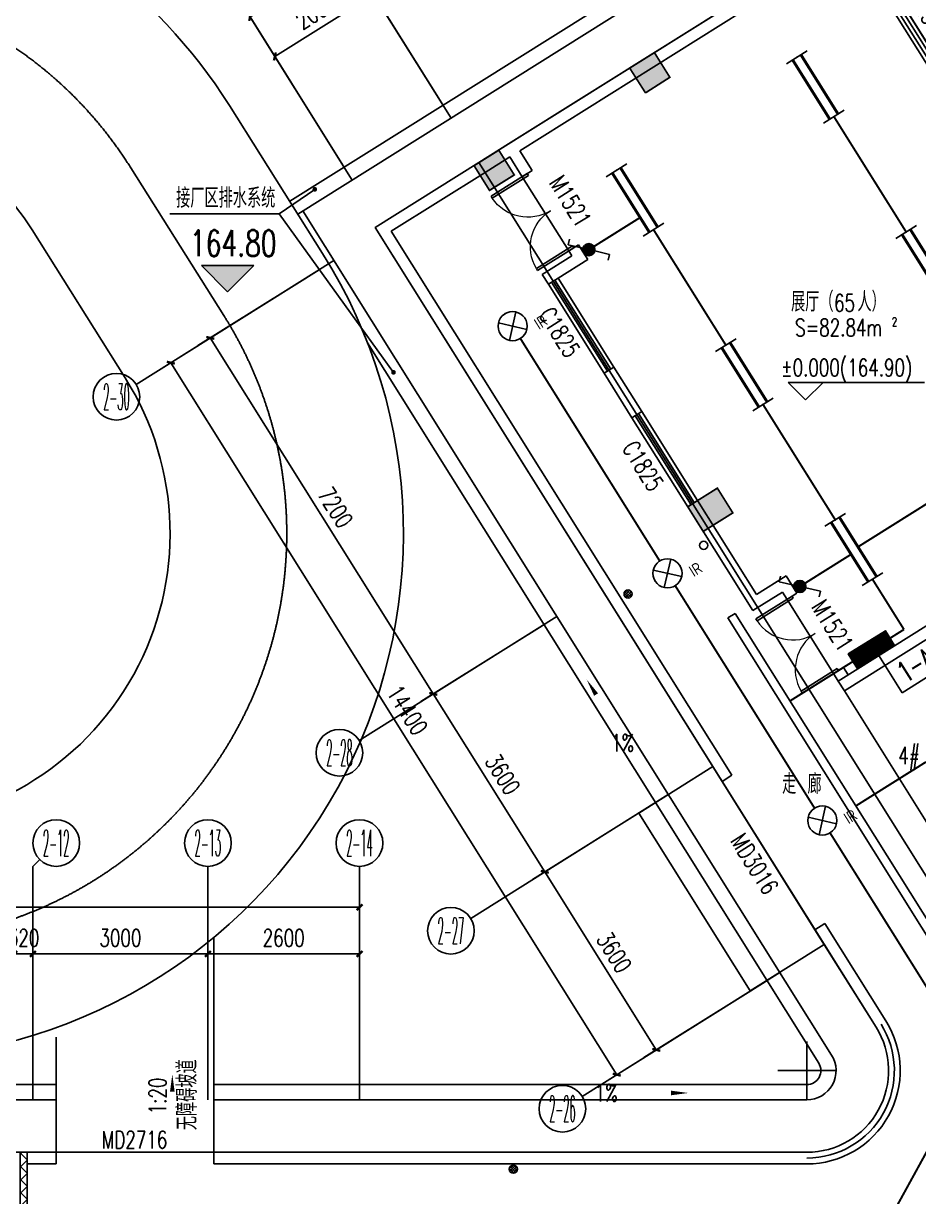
# Model space of a CAD drawing. Extents: x -9422388 to 15610651, y -1992469 to 953794.
# Drawn here: x -2934157 to -2918807, y -201137 to -181033 of the extents above; entities that cross this region are included whole.
import ezdxf
from ezdxf.enums import TextEntityAlignment as Align

# ---------------------------------------------------------------- set-up
doc = ezdxf.new("R2010")
doc.units = 0
doc.header["$LTSCALE"] = 1000
doc.linetypes.add('DASH', pattern=[0.35, 0.25, -0.1])
for name, color, linetype in [('AXIS_TEXT', 7, 'Continuous'), ('C-KZ', 2, 'Continuous'), ('C-Z-HATCH', 253, 'Continuous'), ('CABLETRAY', 4, 'Continuous'), ('EQUIP-照明', 3, 'Continuous'), ('EQUIP-箱柜', 3, 'Continuous'), ('TEL_LEAD', 3, 'Continuous'), ('WINDOW_TEXT', 7, 'Continuous'), ('WIRE-照明', 1, 'Continuous'), ('道路', 4, 'Continuous')]:
    doc.layers.add(name, color=color, linetype=linetype)
doc.styles.add('_TCH_AXIS', font='COMPLEX', dxfattribs={"bigfont": 'GBCBIG'})
doc.styles.add('_TCH_DIM', font='SIMPLEX', dxfattribs={"bigfont": 'GBCBIG'})
doc.styles.add('_TCH_DIM_T3', font='SIMPLEX', dxfattribs={"width": 0.705882, "bigfont": 'GBCBIG'})
doc.styles.add('_TCH_WINDOW', font='SIMPLEX', dxfattribs={"height": 3.5, "bigfont": 'GBCBIG'})
doc.styles.add('_TEL_ATTDEF', font='GBENOR', dxfattribs={"width": 0.8, "height": 3, "bigfont": 'GBCBIG'})
doc.styles.add('_TEL_DIM', font='SIMPLEX', dxfattribs={"width": 0.8, "height": 3.5, "bigfont": 'HZTXT'})
doc.styles.add('COMPLEX', font='COMPLEX')
doc.styles.get("Standard").update_dxf_attribs({"font": 'gbenor.shx', "bigfont": 'gbcbig.shx'})
doc.dimstyles.new('_TCH_ARCH&&100', dxfattribs={"dimtxt": 297.5, "dimasz": 100, "dimexe": 250, "dimexo": 300, "dimgap": 126.25, "dimtad": 1, "dimdec": 0, "dimzin": 0, "dimdsep": 46, "dimtxsty": '_TCH_DIM_T3', "dimblk": 'ARCHTICK', "dimcen": 0.09, "dimclrt": 7, "dimazin": 2, "dimtfac": 1, "dimtdec": 0, "dimtix": 1, "dimtmove": 2, "dimatfit": 3, "dimfxl": 0, "dimtolj": 1, "dimtzin": 0, "dimarcsym": 0})

# ---------------------------------------------------------------- blocks, each defined once
blk = doc.blocks.new('A$C75680FEE')
at = {"layer": '道路', "color": 0, "linetype": 'Continuous'}
blk.add_line((120.239, 32.047), (118.365, 34.384), dxfattribs=at)
at = {"layer": '道路', "color": 0, "linetype": 'DASH', "ltscale": 5}
blk.add_line((118.679, 30.796), (116.805, 33.132), dxfattribs=at)
at = {"layer": '道路', "color": 0, "linetype": 'Continuous', "flags": 128}
blk.add_lwpolyline([(117.119, 29.544), (115.245, 31.881, 0.397913), (108.439, 32.821), (94.752, 23.046, 0.774175), (96.141, 19.432), (113.787, 21.447, 0.590353), (117.119, 29.544)], format="xyb", dxfattribs=at)
at = {"layer": '道路', "color": 0, "linetype": 'Continuous'}
for centre, start, end in [((111.345, 28.752), 38.74, 125.533), ((113.22, 26.415), 276.5175, 38.74)]:
    blk.add_arc(centre, 9, start, end, dxfattribs=at)
at = {"layer": '道路', "color": 0, "linetype": 'DASH', "ltscale": 5}
for centre, start, end in [((111.345, 28.752), 38.74, 125.533), ((113.22, 26.415), 276.5175, 38.74)]:
    blk.add_arc(centre, 7, start, end, dxfattribs=at)
blk = doc.blocks.new('宿舍楼柱网1')
at = {"layer": 'C-Z-HATCH'}
h = blk.add_hatch(color=0, dxfattribs=at)
h.dxf.hatch_style = 1
edge = h.paths.add_edge_path()
edge.add_line((642259, 165280), (642680, 165549))
edge.add_line((642680, 165549), (642415, 165973))
edge.add_line((642415, 165973), (641991, 165708))
edge.add_line((641991, 165708), (642262, 165283))
h = blk.add_hatch(color=0, dxfattribs=at)
h.dxf.hatch_style = 1
h.paths.add_polyline_path([(642259, 165280), (642683, 165545), (642418, 165969), (641994, 165704)])
h = blk.add_hatch(color=0, dxfattribs=at)
h.dxf.hatch_style = 1
h.paths.add_polyline_path([(639588, 163611), (640012, 163876), (639747, 164300), (639323, 164035)])
h = blk.add_hatch(color=0, dxfattribs=at)
h.dxf.hatch_style = 1
h.paths.add_polyline_path([(643252, 157766), (643760, 158084), (643495, 158508), (642987, 158190)])
at = {"layer": 'C-KZ', "color": 0, "const_width": 30}
for points in [[(642259, 165280), (642680, 165549), (642415, 165973), (641991, 165708), (642262, 165283)], [(639588, 163611), (640012, 163876), (639747, 164300), (639323, 164035), (639588, 163611)], [(643252, 157766), (643760, 158084), (643495, 158508), (642987, 158190), (643252, 157766)]]:
    blk.add_lwpolyline(points, dxfattribs=at)
blk = doc.blocks.new('$TCHSYS$WIN2D')
at = {"color": 0}
for p, q in [((-0.5, 0.5), (0.5, 0.5)), ((-0.5, 0.5), (-0.5, -0.5)), ((0.5, 0.5), (0.5, -0.5)), ((0.5, 0.1667), (-0.5, 0.1667)), ((0.5, -0.1667), (-0.5, -0.1667)), ((-0.5, -0.5), (0.5, -0.5))]:
    blk.add_line(p, q, dxfattribs=at)
blk = doc.blocks.new('_ArchTick')
at = {"color": 0, "linetype": 'ByBlock', "const_width": 0.4}
blk.add_lwpolyline([(-0.5, -0.5), (0.5, 0.5)], dxfattribs=at)
blk = doc.blocks.new('*D2797')
at = {"color": 0, "lineweight": -2, "transparency": 16777216}
for p, q in [((1362230, -187593), (1362230, -184343)), ((1418550, -187593), (1418550, -184343)), ((1362230, -184593), (1418550, -184593))]:
    blk.add_line(p, q, dxfattribs=at)
at = {"layer": 'Defpoints', "color": 0, "transparency": 16777216}
for p in [(1418550, -184593), (1362230, -187893), (1418550, -187893)]:
    blk.add_point(p, dxfattribs=at)
at = {"color": 0, "lineweight": -2, "transparency": 16777216, "xscale": 100, "yscale": 100, "zscale": 100, "rotation": 180}
blk.add_blockref('_ArchTick', (1362230, -184593), dxfattribs=at)
at = {"color": 0, "lineweight": -2, "transparency": 16777216, "xscale": 100, "yscale": 100, "zscale": 100}
blk.add_blockref('_ArchTick', (1418550, -184593), dxfattribs=at)
at = {"color": 7, "transparency": 16777216, "insert": (1390390, -184318), "char_height": 297.5, "attachment_point": 5, "style": '_TCH_DIM_T3'}
blk.add_mtext('\\A1;56320', dxfattribs=at)
blk = doc.blocks.new('*D2808')
at = {"color": 0, "lineweight": -2, "transparency": 16777216}
for p, q in [((1412630, -187593), (1412630, -185143)), ((1412950, -187593), (1412950, -185143)), ((1412630, -185393), (1412530, -185393)), ((1412630, -185393), (1412950, -185393)), ((1412950, -185393), (1413050, -185393))]:
    blk.add_line(p, q, dxfattribs=at)
at = {"layer": 'Defpoints', "color": 0, "transparency": 16777216}
for p in [(1412950, -185393), (1412630, -187893), (1412950, -187893)]:
    blk.add_point(p, dxfattribs=at)
at = {"color": 0, "lineweight": -2, "transparency": 16777216, "xscale": 100, "yscale": 100, "zscale": 100}
blk.add_blockref('_ArchTick', (1412630, -185393), dxfattribs=at)
at = {"color": 0, "lineweight": -2, "transparency": 16777216, "xscale": 100, "yscale": 100, "zscale": 100, "rotation": 180}
blk.add_blockref('_ArchTick', (1412950, -185393), dxfattribs=at)
at = {"color": 7, "transparency": 16777216, "insert": (1412790, -185118), "char_height": 297.5, "attachment_point": 5, "style": '_TCH_DIM_T3'}
blk.add_mtext('\\A1;320', dxfattribs=at)
blk = doc.blocks.new('*D2809')
at = {"color": 0, "lineweight": -2, "transparency": 16777216}
for p, q in [((1412950, -187593), (1412950, -185143)), ((1415950, -187593), (1415950, -185143)), ((1412950, -185393), (1415950, -185393))]:
    blk.add_line(p, q, dxfattribs=at)
at = {"layer": 'Defpoints', "color": 0, "transparency": 16777216}
for p in [(1415950, -185393), (1412950, -187893), (1415950, -187893)]:
    blk.add_point(p, dxfattribs=at)
at = {"color": 0, "lineweight": -2, "transparency": 16777216, "xscale": 100, "yscale": 100, "zscale": 100, "rotation": 180}
blk.add_blockref('_ArchTick', (1412950, -185393), dxfattribs=at)
at = {"color": 0, "lineweight": -2, "transparency": 16777216, "xscale": 100, "yscale": 100, "zscale": 100}
blk.add_blockref('_ArchTick', (1415950, -185393), dxfattribs=at)
at = {"color": 7, "transparency": 16777216, "insert": (1414450, -185118), "char_height": 297.5, "attachment_point": 5, "style": '_TCH_DIM_T3'}
blk.add_mtext('\\A1;3000', dxfattribs=at)
blk = doc.blocks.new('*D2810')
at = {"color": 0, "lineweight": -2, "transparency": 16777216}
for p, q in [((1415950, -187593), (1415950, -185143)), ((1418550, -187593), (1418550, -185143)), ((1415950, -185393), (1418550, -185393))]:
    blk.add_line(p, q, dxfattribs=at)
at = {"layer": 'Defpoints', "color": 0, "transparency": 16777216}
for p in [(1418550, -185393), (1415950, -187893), (1418550, -187893)]:
    blk.add_point(p, dxfattribs=at)
at = {"color": 0, "lineweight": -2, "transparency": 16777216, "xscale": 100, "yscale": 100, "zscale": 100, "rotation": 180}
blk.add_blockref('_ArchTick', (1415950, -185393), dxfattribs=at)
at = {"color": 0, "lineweight": -2, "transparency": 16777216, "xscale": 100, "yscale": 100, "zscale": 100}
blk.add_blockref('_ArchTick', (1418550, -185393), dxfattribs=at)
at = {"color": 7, "transparency": 16777216, "insert": (1417250, -185118), "char_height": 297.5, "attachment_point": 5, "style": '_TCH_DIM_T3'}
blk.add_mtext('\\A1;2600', dxfattribs=at)
blk = doc.blocks.new('*D2811')
at = {"color": 0, "lineweight": -2, "transparency": 16777216}
for p, q in [((1426317, -166831), (1424591, -164077)), ((1416674, -169334), (1424723, -164289)), ((1418267, -171876), (1416541, -169122))]:
    blk.add_line(p, q, dxfattribs=at)
at = {"layer": 'Defpoints', "color": 0, "transparency": 16777216}
for p in [(1424723, -164289), (1426476, -167085), (1418426, -172130)]:
    blk.add_point(p, dxfattribs=at)
at = {"color": 0, "lineweight": -2, "transparency": 16777216, "xscale": 100, "yscale": 100, "zscale": 100}
for p, rotation in [((1424723, -164289), 32.07829767622253), ((1416674, -169334), 212.0782976762225)]:
    blk.add_blockref('_ArchTick', p, dxfattribs=dict(at, rotation=rotation))
at = {"color": 7, "transparency": 16777216, "insert": (1420553, -166578), "char_height": 297.5, "attachment_point": 5, "rotation": 32.0783, "style": '_TCH_DIM_T3'}
blk.add_mtext('\\A1;9500', dxfattribs=at)
blk = doc.blocks.new('*D2812')
at = {"color": 0, "lineweight": -2, "transparency": 16777216}
for p, q in [((1419962, -170814), (1418661, -168738)), ((1417099, -170012), (1418793, -168950)), ((1418267, -171876), (1416966, -169800))]:
    blk.add_line(p, q, dxfattribs=at)
at = {"layer": 'Defpoints', "color": 0, "transparency": 16777216}
for p in [(1418793, -168950), (1420121, -171068), (1418426, -172130)]:
    blk.add_point(p, dxfattribs=at)
at = {"color": 0, "lineweight": -2, "transparency": 16777216, "xscale": 100, "yscale": 100, "zscale": 100}
for p, rotation in [((1418793, -168950), 32.07829767622228), ((1417099, -170012), 212.0782976762223)]:
    blk.add_blockref('_ArchTick', p, dxfattribs=dict(at, rotation=rotation))
at = {"color": 7, "transparency": 16777216, "insert": (1417800, -169248), "char_height": 297.5, "attachment_point": 5, "rotation": 32.0783, "style": '_TCH_DIM_T3'}
blk.add_mtext('\\A1;2000', dxfattribs=at)
blk = doc.blocks.new('*D2813')
at = {"color": 0, "lineweight": -2, "transparency": 16777216}
for p, q in [((1422758, -169061), (1421457, -166985)), ((1418793, -168950), (1421590, -167197)), ((1419962, -170814), (1418661, -168738))]:
    blk.add_line(p, q, dxfattribs=at)
at = {"layer": 'Defpoints', "color": 0, "transparency": 16777216}
for p in [(1421590, -167197), (1422917, -169315), (1420121, -171068)]:
    blk.add_point(p, dxfattribs=at)
at = {"color": 0, "lineweight": -2, "transparency": 16777216, "xscale": 100, "yscale": 100, "zscale": 100}
for p, rotation in [((1421590, -167197), 32.07829767622404), ((1418793, -168950), 212.078297676224)]:
    blk.add_blockref('_ArchTick', p, dxfattribs=dict(at, rotation=rotation))
at = {"color": 7, "transparency": 16777216, "insert": (1420045, -167840), "char_height": 297.5, "attachment_point": 5, "rotation": 32.0783, "style": '_TCH_DIM_T3'}
blk.add_mtext('\\A1;3300', dxfattribs=at)
blk = doc.blocks.new('_AXISO')
at = {"color": 0}
blk.add_circle((0, 0), 0.5, dxfattribs=at)
at = {"layer": 'AXIS_TEXT', "color": 0, "style": 'COMPLEX', "width": 1.041667}
blk.add_attdef('A', text='', height=0.56, dxfattribs=at).set_placement((-0.25, -0.28), (0.25, -0.28), align=Align.FIT)
blk = doc.blocks.new('*D2830')
at = {"color": 0, "lineweight": -2, "transparency": 16777216}
for p, q in [((1428109, -167242), (1430185, -165941)), ((1429973, -166073), (1433796, -172174)), ((1431932, -173343), (1434008, -172041))]:
    blk.add_line(p, q, dxfattribs=at)
at = {"layer": 'Defpoints', "color": 0, "transparency": 16777216}
for p in [(1427854, -167401), (1433796, -172174), (1431678, -173502)]:
    blk.add_point(p, dxfattribs=at)
at = {"color": 0, "lineweight": -2, "transparency": 16777216, "xscale": 100, "yscale": 100, "zscale": 100}
for p, rotation in [((1429973, -166073), 122.0782976762224), ((1433796, -172174), 302.0782976762225)]:
    blk.add_blockref('_ArchTick', p, dxfattribs=dict(at, rotation=rotation))
at = {"color": 7, "transparency": 16777216, "insert": (1432118, -168978), "char_height": 297.5, "attachment_point": 5, "rotation": 302.0783, "style": '_TCH_DIM_T3'}
blk.add_mtext('\\A1;7200', dxfattribs=at)
blk = doc.blocks.new('*D2831')
at = {"color": 0, "lineweight": -2, "transparency": 16777216}
for p, q in [((1417856, -173668), (1415102, -175394)), ((1415314, -175261), (1422962, -187463)), ((1425504, -185870), (1422750, -187596))]:
    blk.add_line(p, q, dxfattribs=at)
at = {"layer": 'Defpoints', "color": 0, "transparency": 16777216}
for p in [(1418110, -173509), (1425758, -185710), (1422962, -187463)]:
    blk.add_point(p, dxfattribs=at)
at = {"color": 0, "lineweight": -2, "transparency": 16777216, "xscale": 100, "yscale": 100, "zscale": 100}
for p, rotation in [((1415314, -175261), 122.0782976762229), ((1422962, -187463), 302.0782976762229)]:
    blk.add_blockref('_ArchTick', p, dxfattribs=dict(at, rotation=rotation))
at = {"color": 7, "transparency": 16777216, "insert": (1419371, -181216), "char_height": 297.5, "attachment_point": 5, "rotation": 302.0783, "style": '_TCH_DIM_T3'}
blk.add_mtext('\\A1;14400', dxfattribs=at)
blk = doc.blocks.new('*D2832')
at = {"color": 0, "lineweight": -2, "transparency": 16777216}
for p, q in [((1423592, -182819), (1421516, -184120)), ((1421728, -183987), (1423640, -187038)), ((1425504, -185870), (1423428, -187171))]:
    blk.add_line(p, q, dxfattribs=at)
at = {"layer": 'Defpoints', "color": 0, "transparency": 16777216}
for p in [(1423846, -182660), (1425758, -185710), (1423640, -187038)]:
    blk.add_point(p, dxfattribs=at)
at = {"color": 0, "lineweight": -2, "transparency": 16777216, "xscale": 100, "yscale": 100, "zscale": 100}
for p, rotation in [((1421728, -183987), 122.0782976762242), ((1423640, -187038), 302.0782976762242)]:
    blk.add_blockref('_ArchTick', p, dxfattribs=dict(at, rotation=rotation))
at = {"color": 7, "transparency": 16777216, "insert": (1422917, -185367), "char_height": 297.5, "attachment_point": 5, "rotation": 302.0783, "style": '_TCH_DIM_T3'}
blk.add_mtext('\\A1;3600', dxfattribs=at)
blk = doc.blocks.new('*D2833')
at = {"color": 0, "lineweight": -2, "transparency": 16777216}
for p, q in [((1421680, -179769), (1419604, -181070)), ((1419816, -180937), (1421728, -183987)), ((1423592, -182819), (1421516, -184120))]:
    blk.add_line(p, q, dxfattribs=at)
at = {"layer": 'Defpoints', "color": 0, "transparency": 16777216}
for p in [(1421934, -179609), (1423846, -182660), (1421728, -183987)]:
    blk.add_point(p, dxfattribs=at)
at = {"color": 0, "lineweight": -2, "transparency": 16777216, "xscale": 100, "yscale": 100, "zscale": 100}
for p, rotation in [((1419816, -180937), 122.0782976762244), ((1421728, -183987), 302.0782976762244)]:
    blk.add_blockref('_ArchTick', p, dxfattribs=dict(at, rotation=rotation))
at = {"color": 7, "transparency": 16777216, "insert": (1421005, -182316), "char_height": 297.5, "attachment_point": 5, "rotation": 302.0783, "style": '_TCH_DIM_T3'}
blk.add_mtext('\\A1;3600', dxfattribs=at)
blk = doc.blocks.new('*D2834')
at = {"color": 0, "lineweight": -2, "transparency": 16777216}
for p, q in [((1417856, -173668), (1415780, -174969)), ((1415992, -174836), (1419816, -180937)), ((1421680, -179769), (1419604, -181070))]:
    blk.add_line(p, q, dxfattribs=at)
at = {"layer": 'Defpoints', "color": 0, "transparency": 16777216}
for p in [(1418110, -173509), (1421934, -179609), (1419816, -180937)]:
    blk.add_point(p, dxfattribs=at)
at = {"color": 0, "lineweight": -2, "transparency": 16777216, "xscale": 100, "yscale": 100, "zscale": 100}
for p, rotation in [((1415992, -174836), 122.0782976762235), ((1419816, -180937), 302.0782976762235)]:
    blk.add_blockref('_ArchTick', p, dxfattribs=dict(at, rotation=rotation))
at = {"color": 7, "transparency": 16777216, "insert": (1418137, -177741), "char_height": 297.5, "attachment_point": 5, "rotation": 302.0783, "style": '_TCH_DIM_T3'}
blk.add_mtext('\\A1;7200', dxfattribs=at)
blk = doc.blocks.new('$DorLib2D$00000002')
at = {"color": 0}
for p, q in [((-0.5, 0), (-0.5, 0.4875)), ((-0.475, 0.4875), (-0.5, 0.4875)), ((-0.475, 0), (-0.475, 0.4875)), ((0.475, 0), (0.475, 0.4875)), ((0.475, 0.4875), (0.5, 0.4875)), ((0.5, 0), (0.5, 0.4875)), ((-0.5, 0), (-0.475, 0)), ((0.5, 0), (0.475, 0))]:
    blk.add_line(p, q, dxfattribs=at)
at = {"color": 0, "lineweight": 13}
for centre, start, end in [((-0.4875, 0), 0, 88.53072), ((0.4875, 0), 91.46928, 180)]:
    blk.add_arc(centre, 0.4875, start, end, dxfattribs=at)
blk = doc.blocks.new('*X41')
at = {"color": 0}
for p, q in [((-250, 33), (-83, 200)), ((-250, 68), (-118, 200)), ((-250, 104), (-154, 200)), ((-250, 139), (-189, 200)), ((-250, 174), (-224, 200)), ((-247, 0), (-47, 200)), ((-212, 0), (-12, 200)), ((-177, 0), (23, 200)), ((-141, 0), (59, 200)), ((-106, 0), (94, 200)), ((-71, 0), (129, 200)), ((-35, 0), (165, 200)), ((0, 0), (200, 200)), ((35, 0), (235, 200)), ((71, 0), (250, 179)), ((106, 0), (250, 144)), ((141, 0), (250, 109)), ((177, 0), (250, 73)), ((212, 0), (250, 38)), ((247, 0), (250, 3))]:
    blk.add_line(p, q, dxfattribs=at)
blk = doc.blocks.new('$equip$00002943')
for p, q in [((-0.75, 0.6), (-0.75, 0)), ((0.75, 0.6), (-0.75, 0.6)), ((0.75, 0), (0.75, 0.6)), ((-0.75, 0), (0.75, 0))]:
    blk.add_line(p, q)
for points, const_width in [([(-0.75, 0.3), (0.75, 0.3)], 0.6), ([(-0.75, 0.6), (-0.75, 0), (0.75, 0), (0.75, 0.6), (-0.75, 0.6), (-0.75, 0)], 0.04)]:
    blk.add_lwpolyline(points, dxfattribs=dict(const_width=const_width))
for p in [(0, 0.6), (-0.75, 0.3), (0, 0), (0.75, 0.3)]:
    blk.add_point(p)
at = {"xscale": 0.00300000000061118, "yscale": 0.00300000000061118, "zscale": 0.00300000000061118}
blk.add_blockref('*X41', (0, 0), dxfattribs=at)
at = {"color": 7, "style": '_TEL_DIM', "flags": 1}
for tag in ['A', 'REMARK']:
    blk.add_attdef(tag, text='', height=0.00002, dxfattribs=at).set_placement((0, 0), align=Align.MIDDLE_CENTER)
blk = doc.blocks.new('$equip$00001160')
for p, q in [((-1.2, 0.417), (-1.2, -0.417)), ((1.2, 0.417), (1.2, -0.417)), ((-1.2, 0.167), (1.2, 0.167)), ((-1.2, -0.167), (1.2, -0.167))]:
    blk.add_line(p, q)
at = {"const_width": 0.1}
for points in [[(-1.2, 0.167), (1.2, 0.167)], [(-1.2, -0.167), (1.2, -0.167)]]:
    blk.add_lwpolyline(points, dxfattribs=at)
at = {"layer": 'EQUIP-照明'}
for p in [(-1.2, 0), (0, 0.167), (1.2, 0), (0, -0.167)]:
    blk.add_point(p, dxfattribs=at)
at = {"layer": 'EQUIP-照明', "flags": 9}
blk.add_attdef('A', (0, 0), '', height=0.00002, dxfattribs=at)
blk = doc.blocks.new('$equip$00001208')
for p, q in [((0.147, 0.356), (0.512, 0.72)), ((0.512, 0.72), (0.653, 0.579)), ((-0.147, 0.061), (-0.512, -0.304)), ((-0.512, -0.304), (-0.653, -0.162))]:
    blk.add_line(p, q)
blk.add_circle((0, 0.208), 0.208)
for points in [[(0, 0.417), (0, 0.417), (-0.104, 0.389), (0.104, 0.389)], [(-0.18, 0.312), (0.18, 0.312), (-0.208, 0.208), (0.208, 0.208)], [(-0.18, 0.104), (0.18, 0.104), (-0.208, 0.208), (0.208, 0.208)], [(-0.104, 0.389), (0.104, 0.389), (-0.18, 0.312), (0.18, 0.312)], [(-0.104, 0.028), (0.104, 0.028), (-0.18, 0.104), (0.18, 0.104)], [(0, 0), (0, 0), (-0.104, 0.028), (0.104, 0.028)]]:
    blk.add_solid(points)
at = {"layer": 'EQUIP-照明'}
for p in [(0, 0.417), (-0.208, 0.208), (0, 0), (0.208, 0.208)]:
    blk.add_point(p, dxfattribs=at)
at = {"layer": 'EQUIP-照明', "flags": 9}
blk.add_attdef('A', (0, 0), '', height=0.00002, dxfattribs=at)
blk = doc.blocks.new('$equip$00002530')
for p, q in [((-0.354, 0.354), (0.354, -0.354)), ((0.354, 0.354), (-0.354, -0.354))]:
    blk.add_line(p, q)
at = {"const_width": 0.04}
blk.add_lwpolyline([(0, 0.5, -1), (0, -0.5, -1), (0, 0.5, -2.479085)], format="xyb", dxfattribs=at)
blk.add_circle((0, 0), 0.5)
for p in [(0, 0.5), (-0.5, 0), (0.5, 0), (0, -0.5)]:
    blk.add_point(p)
at = {"color": 7, "style": '_TEL_DIM', "flags": 1}
blk.add_attdef('A', text='', height=0.00002, dxfattribs=at).set_placement((0, 0), align=Align.MIDDLE_CENTER)
at = {"color": 7, "style": '_TEL_DIM'}
blk.add_attdef('$TEXT$', text='', height=0.4, dxfattribs=at).set_placement((0.887, -0.396), align=Align.MIDDLE_CENTER)
blk = doc.blocks.new('76867')
blk.add_hatch(color=8).paths.add_polyline_path([(1416288.2, -174045.1), (1415838.2, -173595.1), (1416738.2, -173595.1)])
h = blk.add_hatch()
h.set_pattern_fill('ANSI37', color=8, scale=20)
h.set_pattern_definition([(45, (368848.466, 204780.552), (-22.4506403, 22.4506403), []), (135, (368848.466, 204780.552), (-22.4506403, -22.4506403), [])])
edge = h.paths.add_edge_path()
edge.add_arc((1423155.9, -179224.1), 70, 0, 360)
h = blk.add_hatch()
h.set_pattern_fill('ANSI37', color=8, scale=100)
h.set_pattern_definition([(45, (791256.12, 205282.17), (-112.2532, 112.2532), []), (135, (791256.12, 205282.17), (-112.2532, -112.2532), [])])
h.paths.add_polyline_path([(1412729.8, -188792.5), (1412849.8, -188792.5), (1412849.8, -199192.6), (1412729.8, -199192.6)])
h = blk.add_hatch()
h.set_pattern_fill('ANSI37', color=8, scale=20)
h.set_pattern_definition([(45, (366880.12, 194922.9), (-22.4506403, 22.4506403), []), (135, (366880.12, 194922.9), (-22.4506403, -22.4506403), [])])
edge = h.paths.add_edge_path()
edge.add_arc((1421187.6, -189081.7), 70, 0, 360)
at = {"color": 8}
for p, q in [((1420121.1, -171067.9), (1417996.8, -167678.7)), ((1427038.7, -167794.3), (1421107.4, -171511.9)), ((1426975.5, -168070), (1421298.4, -171628.2)), ((1418426.4, -172130.1), (1416302.1, -168740.8)), ((1421107.4, -171511.9), (1420599.1, -171830.5)), ((1421510.8, -171967.2), (1421298.4, -171628.2)), ((1420599.1, -171830.5), (1418819.7, -172945.8)), ((1420705.3, -172000), (1420599.1, -171830.5)), ((1421128.9, -171734.5), (1420705.3, -172000)), ((1421128.9, -171734.5), (1421341.4, -172073.4)), ((1420705.3, -172000), (1419095.4, -173009)), ((1421341.4, -172073.4), (1421510.8, -171967.2)), ((1421341.4, -172073.4), (1422138, -173344.4)), ((1417783.6, -172290), (1417173, -172711.8)), ((1417173, -172711.8), (1415300.2, -172711.8)), ((1419133.1, -175426.3), (1417173, -172711.8)), ((1418819.7, -172945.8), (1424767.7, -182435.8)), ((1424937.2, -182329.6), (1419095.4, -173009)), ((1422307.4, -173238.2), (1422138, -173344.4)), ((1422466.8, -173492.4), (1422307.4, -173238.2)), ((1422191.1, -173429.1), (1421682.7, -173747.8)), ((1422466.8, -173492.4), (1421958.4, -173811)), ((1422138, -173344.4), (1422191.1, -173429.1)), ((1418110.2, -173508.5), (1414720.9, -175632.8)), ((1416288.2, -174045.1), (1415838.2, -173595.1)), ((1415838.2, -173595.1), (1416738.2, -173595.1)), ((1416288.2, -174045.1), (1416738.2, -173595.1)), ((1421682.7, -173747.8), (1421788.9, -173917.2)), ((1421788.9, -173917.2), (1421958.4, -173811)), ((1422914.3, -175336.2), (1422744.8, -175442.4)), ((1422744.8, -175442.4), (1423222.7, -176204.8)), ((1423392.1, -176098.5), (1422914.3, -175336.2)), ((1426198.4, -175898.8), (1425898.4, -175598.8)), ((1425898.4, -175598.8), (1428239.9, -175598.8)), ((1426198.4, -175898.8), (1426498.4, -175598.8)), ((1423222.7, -176204.8), (1423392.1, -176098.5)), ((1432604.9, -177051.6), (1426758.4, -180716.1)), ((1432711.1, -177221.1), (1426864.6, -180885.6)), ((1424348.1, -177623.7), (1424178.6, -177729.9)), ((1425357.3, -179233.9), (1424348.1, -177623.7)), ((1424178.6, -177729.9), (1425294, -179509.6)), ((1425865.7, -178915.2), (1425357.3, -179233.9)), ((1426051.5, -179211.8), (1425865.7, -178915.2)), ((1425802.4, -179190.9), (1425294, -179509.6)), ((1425802.4, -179190.9), (1425882.1, -179318)), ((1425882.1, -179318), (1426051.5, -179211.8)), ((1425882.1, -179318), (1426678.7, -180589)), ((1421934, -179609.2), (1418544.7, -181733.5)), ((1426848.2, -180482.8), (1426678.7, -180589)), ((1426927.8, -180609.9), (1426848.2, -180482.8)), ((1426678.7, -180589), (1426758.4, -180716.1)), ((1426864.6, -180885.6), (1426758.4, -180716.1)), ((1424767.7, -182435.8), (1424937.2, -182329.6)), ((1424767.7, -182435.8), (1426361, -184977.8)), ((1423845.8, -182659.6), (1420456.5, -184783.9)), ((1413067, -183775.4), (1412949.8, -183892.6)), ((1412949.8, -187892.6), (1412949.8, -183892.6)), ((1415949.8, -187892.6), (1415949.8, -183892.6)), ((1418549.8, -187892.6), (1418549.8, -183892.6)), ((1426530.4, -184871.6), (1426361, -184977.8)), ((1427577.9, -186542.8), (1426530.4, -184871.6)), ((1426361, -184977.8), (1427408.5, -186649)), ((1425757.7, -185710), (1422368.4, -187834.3)), ((1413348.5, -188792.5), (1413348.5, -186818.8)), ((1416049.8, -188792.5), (1412829.8, -188792.5)), ((1413349.8, -188792.5), (1412849.8, -188792.5)), ((1412849.8, -188792.5), (1412849.8, -188992.5)), ((1413349.8, -188992.5), (1413349.8, -188792.5)), ((1426222.2, -188792.5), (1416049.8, -188792.5)), ((1416049.8, -188792.5), (1416049.8, -188992.5)), ((1412849.8, -188992.5), (1413349.8, -188992.5)), ((1416049.8, -188992.5), (1426222.2, -188992.5))]:
    blk.add_line(p, q, dxfattribs=at)
at = {"color": 8, "linetype": 'DASH'}
for p, q in [((1424937.2, -182329.6), (1424767.7, -182435.8)), ((1426361, -184977.8), (1426530.4, -184871.6)), ((1413349.8, -188792.5), (1413349.8, -188992.5)), ((1416049.8, -188992.5), (1416049.8, -188792.5))]:
    blk.add_line(p, q, dxfattribs=at)
at = {"color": 8}
for points in [[(1426422.8, -166811.6), (1417353.7, -172495.3)], [(1426560.9, -167032), (1417492.3, -172715.3)], [(1426864.6, -180885.6), (1428670.4, -183766.4)], [(1416049.8, -188792.5), (1416049.8, -185112.7)], [(1426223.5, -187893.2), (1426223.5, -186893.2)], [(1425723.5, -187393.2), (1426723.5, -187393.2)], [(1362389.8, -187632.6), (1413348.5, -187632.5)], [(1362129.8, -187892.6), (1413348.5, -187892.5)]]:
    blk.add_lwpolyline(points, dxfattribs=at)
for points in [[(1369329.8, -198492.6), (1436308.8, -198492.6), (1440984.3, -190044.2), (1427038.8, -167794.6), (1420599.1, -171830.5), (1430951.3, -188347.3), (1429542.7, -190892.6), (1376629.8, -190892.6), (1376629.8, -188792.6), (1369329.8, -188792.6)], [(1424608.4, -182181.6), (1423337.4, -182978.2), (1425249.3, -186028.6), (1426520.3, -185232)], [(1412729.8, -188792.5), (1412849.8, -188792.5), (1412849.8, -199192.6), (1412729.8, -199192.6)]]:
    blk.add_lwpolyline(points, close=True, dxfattribs=at)
blk.add_lwpolyline([(1376629.8, -188792.6), (1426222.2, -188792.5, 0.5895079), (1427408.5, -186649), (1418819.7, -172945.8), (1420599.1, -171830.5), (1430951.3, -188347.3), (1429542.7, -190892.6), (1376629.8, -190892.6)], format="xyb", close=True, dxfattribs=at)
at = {"color": 8, "const_width": 40}
for points in [[(1417800.1, -172278.6, 1), (1417767.2, -172301.4, 1)], [(1419144.9, -175442.5, 1), (1419121.4, -175410.1, 1)]]:
    blk.add_lwpolyline(points, format="xyb", close=True, dxfattribs=at)
at = {"color": 8}
for points, format in [([(1416049.8, -187892.5), (1426222.2, -187892.5, 0.5895047), (1426645.9, -187127), (1417579, -172661)], "xyb"), ([(1416049.8, -187632.5), (1426222.2, -187632.5, 0.5895047), (1426425.6, -187265.1), (1418689.5, -174922.3)], "xyb"), ([(1422977.4, -181539.5, 0, 0, 0), (1422447.5, -180694, 0, 80, 0), (1422606.8, -180948.2, 0, 0, 0)], "xyseb"), ([(1415340.3, -188180.4, 0, 0, 0), (1415340.3, -187454.2, 0, 80, 0), (1415340.3, -187754.2, 0, 0, 0)], "xyseb"), ([(1423029.7, -187776.5, 0, 0, 0), (1424189.2, -187776.5, 0, 80, 0), (1423889.2, -187776.5, 0, 0, 0)], "xyseb")]:
    blk.add_lwpolyline(points, format=format, dxfattribs=at)
for centre in [(1424452.3, -178392), (1423155.9, -179224.1), (1421187.6, -189081.7)]:
    blk.add_circle(centre, 70, dxfattribs=at)
for centre, radius, start in [((1426222.2, -187392.5), 1600, 270.00004), ((1426222.2, -187392.6), 1500, 270), ((1426222.2, -187392.5), 1400, 270.00004)]:
    blk.add_arc(centre, radius, start, 32.0783, dxfattribs=at)
at = {"color": 8, "xscale": 1000, "yscale": 1000, "zscale": 1000, "rotation": 353.4824571599657}
blk.add_blockref('A$C75680FEE', (1294816.3, -191580), dxfattribs=at)
at = {"color": 8}
blk.add_blockref('宿舍楼柱网1', (781191.9, -335918.9), dxfattribs=at)
ref = blk.add_blockref('$TCHSYS$WIN2D', (1428002.9, -169520.9), dxfattribs=dict(at, xscale=2950, yscale=-200, zscale=200, rotation=302.0782976762252))
ref.add_attrib('A', 'XJC2925', (1427595.7, -168448.9), dxfattribs={"layer": 'WINDOW_TEXT', "color": 8, "height": 297.5, "rotation": 302.0783, "style": '_TCH_WINDOW', "width": 0.705882})
ref = blk.add_blockref('$DorLib2D$00000002', (1421824.4, -172655.8), dxfattribs=dict(at, xscale=1500, yscale=-1500, zscale=200, rotation=302.0782976762217))
ref.add_attrib('A', 'M1521', (1421791, -172175.1), dxfattribs={"layer": 'WINDOW_TEXT', "color": 8, "height": 297.5, "rotation": 302.0783, "style": '_TCH_WINDOW', "width": 0.705882})
ref = blk.add_blockref('$TCHSYS$WIN2D', (1422351.6, -174626.7), dxfattribs=dict(at, xscale=1800, yscale=200, zscale=200, rotation=302.0782976762214))
ref.add_attrib('A', 'C1825', (1421613.1, -174434.6), dxfattribs={"layer": 'WINDOW_TEXT', "color": 8, "height": 297.5, "rotation": 302.0783, "style": '_TCH_WINDOW', "width": 0.705882})
ref = blk.add_blockref('_AXISO', (1414382, -175845.2), dxfattribs=dict(at, xscale=800, yscale=800, zscale=800))
ref.add_attrib('A', '2-30', dxfattribs={"layer": 'AXIS_TEXT', "color": 8, "height": 452.55, "style": '_TCH_AXIS', "width": 0.265823}).set_placement((1414155.7, -176071.5), (1414608.2, -176071.5), align=Align.FIT)
ref = blk.add_blockref('$TCHSYS$WIN2D', (1423785.4, -176914.2), dxfattribs=dict(at, xscale=1800, yscale=200, zscale=200, rotation=302.0782976762214))
ref.add_attrib('A', 'C1825', (1423043.7, -176724.1), dxfattribs={"layer": 'WINDOW_TEXT', "color": 8, "height": 297.5, "rotation": 302.0783, "style": '_TCH_WINDOW', "width": 0.705882})
ref = blk.add_blockref('$DorLib2D$00000002', (1426365.1, -179900.4), dxfattribs=dict(at, xscale=-1500, yscale=-1500, zscale=200, rotation=302.0782976762218))
ref.add_attrib('A', 'M1521', (1426285.1, -179445.2), dxfattribs={"layer": 'WINDOW_TEXT', "color": 8, "height": 297.5, "rotation": 302.0783, "style": '_TCH_WINDOW', "width": 0.705882})
ref = blk.add_blockref('_AXISO', (1418205.7, -181946), dxfattribs=dict(at, xscale=800, yscale=800, zscale=800))
ref.add_attrib('A', '2-28', dxfattribs={"layer": 'AXIS_TEXT', "color": 8, "height": 452.55, "style": '_TCH_AXIS', "width": 0.2625}).set_placement((1417979.5, -182172.2), (1418432, -182172.2), align=Align.FIT)
ref = blk.add_blockref('_AXISO', (1413349.8, -183492.6), dxfattribs=dict(at, xscale=800, yscale=800, zscale=800))
ref.add_attrib('A', '2-12', dxfattribs={"layer": 'AXIS_TEXT', "color": 8, "height": 452.55, "style": '_TCH_AXIS', "width": 0.28}).set_placement((1413123.5, -183718.8), (1413576.1, -183718.8), align=Align.FIT)
ref = blk.add_blockref('_AXISO', (1415949.8, -183492.6), dxfattribs=dict(at, xscale=800, yscale=800, zscale=800))
ref.add_attrib('A', '2-13', dxfattribs={"layer": 'AXIS_TEXT', "color": 8, "height": 452.55, "style": '_TCH_AXIS', "width": 0.28}).set_placement((1415723.5, -183718.8), (1416176.1, -183718.8), align=Align.FIT)
ref = blk.add_blockref('_AXISO', (1418549.8, -183492.6), dxfattribs=dict(at, xscale=800, yscale=800, zscale=800))
ref.add_attrib('A', '2-14', dxfattribs={"layer": 'AXIS_TEXT', "color": 8, "height": 452.55, "style": '_TCH_AXIS', "width": 0.272727}).set_placement((1418323.5, -183718.8), (1418776.1, -183718.8), align=Align.FIT)
ref = blk.add_blockref('_AXISO', (1420117.6, -184996.3), dxfattribs=dict(at, xscale=800, yscale=800, zscale=800))
ref.add_attrib('A', '2-27', dxfattribs={"layer": 'AXIS_TEXT', "color": 8, "height": 452.55, "style": '_TCH_AXIS', "width": 0.2625}).set_placement((1419891.3, -185222.6), (1420343.9, -185222.6), align=Align.FIT)
ref = blk.add_blockref('_AXISO', (1422029.5, -188046.7), dxfattribs=dict(at, xscale=800, yscale=800, zscale=800))
ref.add_attrib('A', '2-26', dxfattribs={"layer": 'AXIS_TEXT', "color": 8, "height": 452.55, "style": '_TCH_AXIS', "width": 0.2625}).set_placement((1421803.2, -188273), (1422255.8, -188273), align=Align.FIT)
at = {"color": 8, "style": '_TCH_DIM'}
for s, height, p in [('接厂区排水系统', 337.59, (1415405.2, -172606.8)), ('展厅（', 337.59, (1425950.6, -174384.9)), ('人）', 337.59, (1427087.8, -174384.9)), ('走', 337.6, (1425797.5, -182650.6)), ('廊', 337.6, (1426233.2, -182650.6))]:
    blk.add_text(s, height=height, dxfattribs=at).set_placement(p)
at = {"color": 8, "style": '_TCH_DIM', "width": 0.705882}
for s, height, p in [('164.80', 446.25, (1415643.2, -173437.6)), ('65', 297.5, (1426687.8, -174384.9)), ('2', 148.8, (1427679.7, -174633.1)), ('S=82.84m', 297.5, (1426019.7, -174808.1)), ('%%P0.000(164.90)', 297.5, (1425779.9, -175493.8)), ('4#', 297.5, (1427790.8, -182143))]:
    blk.add_text(s, height=height, dxfattribs=at).set_placement(p)
at = {"color": 7, "style": '_TCH_DIM', "width": 0.705882}
for p in [(1422863.2, -181925.9), (1422584.7, -187925.2)]:
    blk.add_text('1%', height=297.5, dxfattribs=at).set_placement(p)
at = {"color": 8, "style": '_TCH_DIM'}
blk.add_text('无障碍坡道', height=337.59, rotation=90, dxfattribs=at).set_placement((1415761.8, -188414.9))
at = {"color": 8, "style": '_TCH_DIM', "width": 0.705882}
blk.add_text('1:20', height=297.5, rotation=90, dxfattribs=at).set_placement((1415235.3, -188142.3))
at = {"layer": 'WINDOW_TEXT', "color": 8, "style": '_TCH_WINDOW', "width": 0.705882}
for s, rotation, p in [('MD3016', 302.0783, (1424898.4, -183451.5)), ('MD2716', 0.00004, (1414129.8, -188725.7))]:
    blk.add_text(s, height=297.5, rotation=rotation, dxfattribs=at).set_placement(p)
at = {"color": 8}
for p1, p2, distance, picture, middle in [((1418426.4, -172130.1), (1426476, -167084.9), 3300, '*D2811', (1420552.6, -166578.3)), ((1427854.4, -167401.1), (1431678.2, -173501.8), 2500, '*D2830', (1432117.6, -168977.7)), ((1420121.1, -171067.9), (1422917.3, -169315.4), 2500, '*D2813', (1420045.4, -167840.3)), ((1418426.4, -172130.1), (1420121.1, -171067.9), 2500, '*D2812', (1417800, -169247.7)), ((1418110.2, -173508.5), (1425757.9, -185710.2), -3300, '*D2831', (1419370.9, -181215.9)), ((1418110.2, -173508.5), (1421934, -179609.2), -2500, '*D2834', (1418136.8, -177740.5)), ((1421934, -179609.2), (1423845.8, -182659.6), -2500, '*D2833', (1421004.6, -182316.1)), ((1423845.8, -182659.6), (1425757.9, -185710.2), -2500, '*D2832', (1422916.5, -185366.5)), ((1362229.8, -187892.6), (1418549.8, -187892.6), 3300, '*D2797', (1390389.8, -184317.6)), ((1412629.8, -187892.6), (1412949.8, -187892.6), 2500, '*D2808', (1412789.8, -185117.6)), ((1412949.8, -187892.6), (1415949.8, -187892.6), 2500, '*D2809', (1414449.8, -185117.6)), ((1415949.8, -187892.6), (1418549.8, -187892.6), 2500, '*D2810', (1417249.8, -185117.6))]:
    dim = blk.add_aligned_dim(p1=p1, p2=p2, distance=distance, dimstyle='_TCH_ARCH&&100', dxfattribs=at)
    dim.commit()
    dim.dimension.update_dxf_attribs({"geometry": picture, "text_midpoint": middle})

msp = doc.modelspace()

# ---------------------------------------------------------------- linework, layer by layer
at = {"layer": 'CABLETRAY'}
for p, q in [((-2922078.9343, -191222.17966), (-2921951.83583, -191142.51801)), ((-2921951.83583, -191142.51801), (-2916892.8177, -199214.07396)), ((-2917019.91617, -199293.73561), (-2922078.9343, -191222.17966))]:
    msp.add_line(p, q, dxfattribs=at)
at = {"layer": 'TEL_LEAD'}
for p, q in [((-2919489.44935, -191865.71497), (-2919090.07895, -192502.90198)), ((-2919090.07895, -192502.90198), (-2918013.1838, -191827.93521))]:
    msp.add_line(p, q, dxfattribs=at)
at = {"layer": 'WIRE-照明', "linetype": 'Continuous', "const_width": 35}
for points in [[(-2920257.92781, -182630.49976), (-2919018.7466, -184607.58706)], [(-2924371.77985, -184854.1004), (-2923580.94532, -184358.42816)], [(-2923350.65746, -184568.93344), (-2922111.47625, -186546.02074)], [(-2925635.05711, -186431.89083), (-2923245.20759, -190244.84497)], [(-2921474.18304, -187562.80851), (-2920235.00173, -189539.89595)], [(-2919845.74487, -190004.03337), (-2916894.23571, -188154.11268)], [(-2920753.81321, -190626.48931), (-2919962.97847, -190130.81693)], [(-2919597.70853, -190556.68373), (-2919057.24857, -191418.9761)], [(-2922979.66876, -190668.50655), (-2920589.81924, -194481.46069)], [(-2919295.76984, -191568.47435), (-2919057.24857, -191418.9761)], [(-2921012.44653, -192644.43771), (-2919931.2622, -191966.7826)], [(-2919883.02276, -194443.26531), (-2918679.12039, -193688.69407)], [(-2920324.2804, -194905.12226), (-2918039.45069, -198550.51218)], [(-2919270.28665, -201466.38428), (-2917921.42677, -199011.9043)]]:
    msp.add_lwpolyline(points, dxfattribs=at)

# ---------------------------------------------------------------- block references
at = {"color": 8}
msp.add_blockref('76867', (-4346943.90775, -11585.92463), dxfattribs=at)
at = {"layer": 'EQUIP-照明'}
for name, p, xscale, yscale, zscale, rotation in [('$equip$00001160', (-2920576.57477, -182122.10609), 500.0000000000001, 500.0000000000001, 500.0000000000001, 122.0782976762239), ('$equip$00001160', (-2923669.30428, -184060.53969), 500.0000000000001, 500.0000000000001, 500.0000000000001, 122.0782976762254), ('$equip$00001208', (-2924548.3055, -184964.74158), 499.9999999999999, 499.9999999999999, 499.9999999999999, 302.0782976762196), ('$equip$00001160', (-2918700.10017, -185115.98105), 499.9999999999999, 499.9999999999999, 499.9999999999999, 122.0782976762273), ('$equip$00001160', (-2921792.82968, -187054.41464), 500, 500, 500, 122.078297676226), ('$equip$00001160', (-2919916.35513, -190048.28984), 500, 500, 500, 122.0782976762208), ('$equip$00001208', (-2920930.33887, -190737.13049), 499.9999999999999, 499.9999999999999, 499.9999999999999, 302.0782976762196)]:
    msp.add_blockref(name, p, dxfattribs=dict(at, xscale=xscale, yscale=yscale, zscale=zscale, rotation=rotation))
ref = msp.add_blockref('$equip$00002530', (-2925767.82653, -186220.06005), dxfattribs=dict(at, xscale=500, yscale=500, zscale=500, rotation=32.07829767622409))
ref.add_attrib('$TEXT$', 'IR', dxfattribs={"layer": '0', "color": 7, "height": 200, "rotation": 32.078297676, "style": '_TEL_ATTDEF'}).set_placement((-2925286.80602, -186152.18122), align=Align.MIDDLE_CENTER)
ref = msp.add_blockref('$equip$00002530', (-2923112.43818, -190456.67576), dxfattribs=dict(at, xscale=500, yscale=500, zscale=500, rotation=32.07829767622409))
ref.add_attrib('$TEXT$', 'IR', dxfattribs={"layer": '0', "color": 7, "height": 200, "rotation": 32.078297676, "style": '_TEL_ATTDEF'}).set_placement((-2922631.41767, -190388.79693), align=Align.MIDDLE_CENTER)
ref = msp.add_blockref('$equip$00002530', (-2920457.04982, -194693.29147), dxfattribs=dict(at, xscale=500, yscale=500, zscale=500, rotation=32.07829767622409))
ref.add_attrib('$TEXT$', 'IR', dxfattribs={"layer": '0', "color": 7, "height": 200, "rotation": 32.078297676, "style": '_TEL_ATTDEF'}).set_placement((-2919976.02931, -194625.41264), align=Align.MIDDLE_CENTER)
at = {"layer": 'EQUIP-箱柜', "color": 0, "xscale": 500.0000000000001, "yscale": 500.0000000000001, "zscale": 500.0000000000001, "rotation": 32.07829767622388}
msp.add_blockref('$equip$00002943', (-2919534.38545, -191893.87962), dxfattribs=at)

# ---------------------------------------------------------------- texts
at = {"layer": 'TEL_LEAD', "color": 7, "style": '_TEL_DIM', "width": 0.64}
msp.add_text('1-AL4', height=350, rotation=32.078297676, dxfattribs=at).set_placement((-2919025.57479, -192338.55297))

doc.saveas('drawing.dxf')
